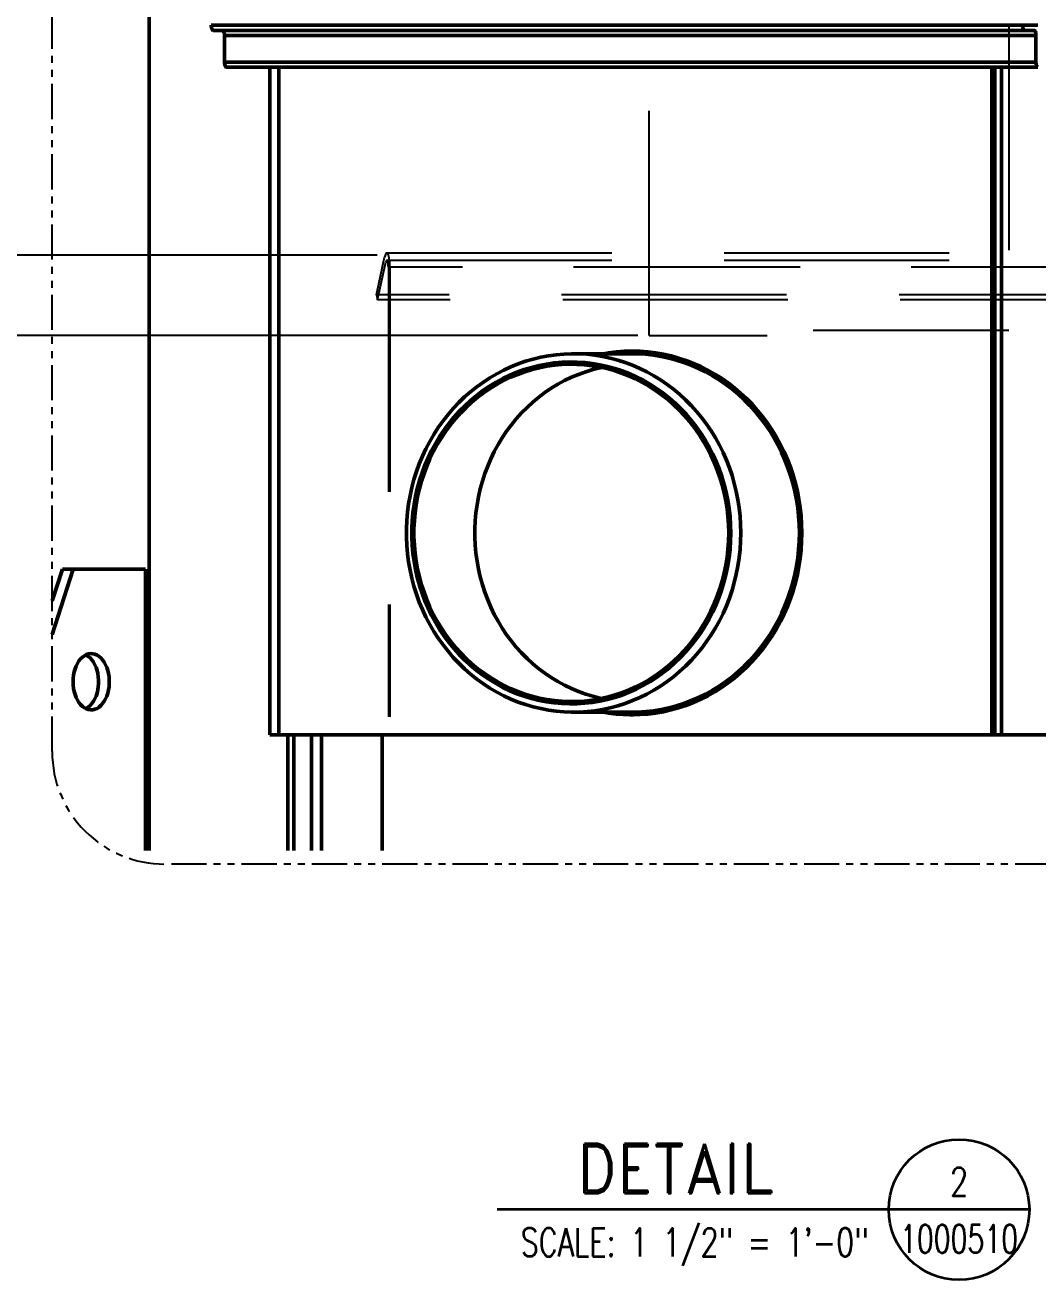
# Model space of a CAD drawing. Header units: inches. Extents: x 0 to 1408, y 0 to 1088.
# Drawn here: x 141.3 to 285.4, y 187.2 to 365.7 of the extents above; entities that cross this region are included whole.
import ezdxf
from ezdxf.enums import TextEntityAlignment as Align

# ---------------------------------------------------------------- set-up
doc = ezdxf.new("R2010")
doc.units = ezdxf.units.IN
doc.header["$LTSCALE"] = 32
doc.header["$MEASUREMENT"] = 0
for name, pattern in [('CENTER2', [1.125, 0.75, -0.125, 0.125, -0.125]), ('HIDDEN', [0.375, 0.25, -0.125]), ('PHANTOM2', [1.25, 0.625, -0.125, 0.125, -0.125, 0.125, -0.125])]:
    doc.linetypes.add(name, pattern=pattern)
for name, color, linetype, lineweight in [('AM_0', 7, 'Continuous', 50), ('AM_3', 6, 'HIDDEN', 25), ('AM_6', 140, 'Continuous', 35), ('Equipment-AM_0', 7, 'Continuous', 50), ('Equipment-AM_5', 92, 'Continuous', 25), ('Layout-AM_11', 92, 'PHANTOM2', 25)]:
    doc.layers.add(name, color=color, linetype=linetype, lineweight=lineweight)
doc.styles.add('ROMAND', font='romand')
doc.styles.add('simplex', font='simplex.shx', dxfattribs={"width": 0.75})
doc.styles.get("Standard").update_dxf_attribs({"font": 'ROMANS.SHX', "width": 0.7})
doc.dimstyles.new('VALMET_ANSI$0', dxfattribs={"dimscale": 48, "dimtxt": 0.12, "dimasz": 0.12, "dimexe": 0.1, "dimexo": 0.05, "dimgap": 0.06, "dimtad": 1, "dimtoh": 1, "dimdec": 5, "dimzin": 7, "dimdsep": 46, "dimlunit": 4, "dimtxsty": 'Standard', "dimcen": 0, "dimclrd": 256, "dimclre": 256, "dimclrt": 140, "dimadec": 0, "dimazin": 2, "dimtp": 0.1, "dimtm": 0.1, "dimtfac": 0.71, "dimtdec": 5, "dimtofl": 0, "dimtmove": 0, "dimatfit": 3, "dimfxl": 1, "dimfrac": 2, "dimtolj": 1, "dimtzin": 7, "dimlwd": -1, "dimlwe": -1, "dimarcsym": 1})

# ---------------------------------------------------------------- blocks, each defined once
blk = doc.blocks.new('Detail')
at = {"layer": 'AM_6'}
blk.add_line((2.3648, 0.3125), (0, 0.3125), dxfattribs=at)
blk.add_circle((2.0523, 0.3125), 0.3125, dxfattribs=at)
at = {"layer": 'AM_6', "style": 'ROMAND', "width": 0.902256}
blk.add_text('DETAIL', height=0.21875, dxfattribs=at).set_placement((0.7895, 0.3856), align=Align.CENTER)
at = {"layer": 'AM_6', "style": 'simplex', "width": 0.75}
for tag, p in [('X', (2.0523, 0.3742)), ('SCALE:X"=1\'-0"', (0.877, 0.1048)), ('XXXXXX', (2.0522, 0.1204))]:
    blk.add_attdef(tag, text='', height=0.125, dxfattribs=at).set_placement(p, align=Align.CENTER)
blk = doc.blocks.new('*D17')
at = {"layer": 'Defpoints', "color": 0, "transparency": 16777216}
for p in [(54.86, 332.98), (193.01, 332.98), (230.1, 321.54)]:
    blk.add_point(p, dxfattribs=at)
at = {"layer": 'Equipment-AM_5', "linetype": 'ByBlock', "transparency": 16777216}
for p, q in [((54.86, 336.82), (54.86, 346.16)), ((54.86, 346.16), (137.93, 346.16)), ((191.41, 332.98), (51.66, 332.98)), ((228.5, 321.54), (51.66, 321.54)), ((54.86, 317.7), (54.86, 313.86))]:
    blk.add_line(p, q, dxfattribs=at)
at = {"layer": 'Equipment-AM_5', "transparency": 16777216}
for points in [[(54.22, 336.82), (55.5, 336.82), (54.86, 332.98)], [(54.22, 317.7), (55.5, 317.7), (54.86, 321.54)]]:
    blk.add_solid(points, dxfattribs=at)
at = {"layer": 'Equipment-AM_5', "color": 140, "transparency": 16777216, "insert": (97.36, 351.01), "char_height": 3.84, "attachment_point": 5}
blk.add_mtext('\\A1;MIN 2 1/2" FROM TOP OF WEAR WALL', dxfattribs=at)
blk = doc.blocks.new('A$Cd7a11768')
at = {"layer": 'AM_3'}
for p, q in [((9.656, 25.25), (9.656, 14.394)), ((22.442, 14.206), (22.442, 25.062)), ((31.772, 17.144), (5.186, 17.144)), ((5.263, 16.997), (5.557, 15.656)), ((32.144, 15.656), (31.85, 16.997)), ((5.076, 16.644), (31.663, 16.644)), ((5.131, 16.644), (5.076, 16.644)), ((5.076, 0.644), (5.076, 16.644)), ((5.131, 16.644), (31.717, 16.644)), ((5.131, 0.644), (5.131, 16.644)), ((31.772, 16.894), (5.186, 16.894)), ((5.224, 16.82), (5.518, 15.479)), ((31.717, 16.644), (31.663, 16.644)), ((31.663, 16.644), (31.663, 0.644)), ((31.717, 16.644), (31.717, 0.644)), ((32.105, 15.479), (31.811, 16.82)), ((5.557, 15.656), (5.518, 15.479)), ((5.557, 15.656), (32.144, 15.656)), ((32.144, 15.656), (32.105, 15.479)), ((5.518, 15.479), (32.105, 15.479)), ((16.616, 14.394), (9.656, 14.394)), ((22.442, 14.206), (18.245, 14.206))]:
    blk.add_line(p, q, dxfattribs=at)
at = {"layer": 'AM_3', "flags": 128}
for points in [[(5.263, 16.997), (5.249, 17.051), (5.233, 17.094), (5.216, 17.124), (5.198, 17.141), (5.179, 17.143), (5.161, 17.131), (5.144, 17.106), (5.127, 17.067), (5.112, 17.017), (5.1, 16.955), (5.09, 16.886), (5.082, 16.809), (5.077, 16.727), (5.076, 16.644)], [(31.663, 16.644), (31.664, 16.727), (31.669, 16.809), (31.676, 16.886), (31.687, 16.955), (31.699, 17.017), (31.714, 17.067), (31.73, 17.106), (31.748, 17.131), (31.766, 17.143), (31.785, 17.141), (31.803, 17.124), (31.82, 17.094), (31.836, 17.051), (31.85, 16.997)], [(5.224, 16.82), (5.214, 16.857), (5.202, 16.881), (5.19, 16.893), (5.177, 16.891), (5.165, 16.875), (5.153, 16.846), (5.144, 16.806), (5.137, 16.757), (5.132, 16.702), (5.131, 16.644)], [(31.717, 16.644), (31.719, 16.702), (31.723, 16.757), (31.731, 16.806), (31.74, 16.846), (31.751, 16.875), (31.764, 16.891), (31.777, 16.893), (31.789, 16.881), (31.801, 16.857), (31.811, 16.82)]]:
    blk.add_lwpolyline(points, dxfattribs=at)

msp = doc.modelspace()

# ---------------------------------------------------------------- linework, layer by layer
at = {"layer": 'AM_0'}
for p, q in [((158.980574, 248.289967), (158.980574, 783.552824)), ((167.796974, 365.714364), (167.796974, 365.715164)), ((283.217803, 365.715164), (167.796974, 365.715164)), ((283.217803, 365.714364), (167.796974, 365.714364)), ((283.488016, 364.965164), (168.067188, 364.965164)), ((285.111319, 364.215164), (169.690491, 364.215164)), ((169.690491, 360.464364), (169.690491, 364.215164)), ((188.151118, 365.715164), (193.980453, 365.715164)), ((194.679973, 365.715164), (200.509308, 365.715164)), ((250.17524, 365.715164), (256.004575, 365.715164)), ((256.704095, 365.715164), (262.53343, 365.715164)), ((283.217803, 365.715164), (283.217803, 365.714364)), ((285.381822, 365.715164), (283.217803, 365.715164)), ((283.488016, 364.965164), (284.840817, 364.965164)), ((285.111319, 364.215164), (285.111319, 360.464364)), ((285.111319, 360.464364), (169.690491, 360.464364)), ((285.381533, 359.715164), (169.960705, 359.715164)), ((176.143881, 359.715164), (176.143881, 264.715164)), ((177.422542, 359.715164), (177.422542, 264.715164)), ((278.852967, 359.715164), (278.852967, 264.715164)), ((279.213636, 359.715164), (279.213636, 264.715164)), ((279.25872, 359.715164), (279.25872, 264.715164)), ((280.191414, 359.715164), (280.191414, 264.715164)), ((285.381533, 359.715164), (285.381822, 359.715164)), ((279.25872, 333.289967), (279.213636, 333.289967)), ((279.213636, 332.704181), (279.25872, 332.704181)), ((279.213636, 327.34022), (279.25872, 327.34022)), ((279.213636, 326.633113), (279.25872, 326.633113)), ((227.671407, 318.960816), (219.34046, 318.960816)), ((145.16984, 279.031471), (148.151446, 288.289967)), ((145.16984, 283.782172), (146.62153, 288.289967)), ((146.62153, 288.289967), (148.151446, 288.289967)), ((148.151446, 288.289967), (158.456729, 288.289967)), ((158.456729, 288.289967), (158.456729, 248.289967)), ((219.34046, 267.960816), (227.671407, 267.960816)), ((279.213636, 267.289967), (279.25872, 267.289967)), ((279.213636, 266.289967), (279.25872, 266.289967)), ((176.143881, 264.715164), (177.422542, 264.715164)), ((177.422542, 264.715164), (278.852967, 264.715164)), ((178.705756, 248.289967), (178.705756, 264.715164)), ((179.543177, 248.289967), (179.543177, 264.715164)), ((182.082822, 248.289967), (182.082822, 264.715164)), ((183.47555, 248.289967), (183.47555, 264.715164)), ((192.09303, 248.289967), (192.09303, 264.715164)), ((279.213636, 264.715164), (278.852967, 264.715164)), ((279.25872, 264.715164), (279.213636, 264.715164)), ((280.191414, 264.715164), (279.25872, 264.715164)), ((296.228164, 264.715164), (280.191414, 264.715164))]:
    msp.add_line(p, q, dxfattribs=at)
at = {"layer": 'AM_0', "flags": 128}
for points in [[(168.067188, 364.965164), (168.014472, 364.97956), (167.963782, 365.022193), (167.917065, 365.091427), (167.876118, 365.184599), (167.842514, 365.298131), (167.817543, 365.427657), (167.802166, 365.568202), (167.796974, 365.714364)], [(169.690491, 364.215164), (169.685293, 364.361482), (169.6699, 364.502176), (169.644903, 364.631842), (169.611263, 364.745494), (169.570272, 364.838766), (169.523505, 364.908074), (169.472761, 364.950753), (169.419988, 364.965164)], [(283.217803, 365.714364), (283.222995, 365.568202), (283.238371, 365.427657), (283.263342, 365.298131), (283.296946, 365.184599), (283.337894, 365.091427), (283.38461, 365.022193), (283.4353, 364.97956), (283.488016, 364.965164)], [(284.840817, 364.965164), (284.893589, 364.950753), (284.944334, 364.908074), (284.9911, 364.838766), (285.032091, 364.745494), (285.065731, 364.631842), (285.090728, 364.502176), (285.106122, 364.361482), (285.111319, 364.215164)], [(169.960705, 359.715164), (169.907989, 359.72956), (169.857298, 359.772193), (169.810582, 359.841427), (169.769635, 359.934599), (169.73603, 360.048131), (169.71106, 360.177657), (169.695683, 360.318202), (169.690491, 360.464364)], [(285.111319, 360.464364), (285.116511, 360.318202), (285.131888, 360.177657), (285.156858, 360.048131), (285.190463, 359.934599), (285.23141, 359.841427), (285.278127, 359.772193), (285.328817, 359.72956), (285.381533, 359.715164)], [(243.124146, 293.460816), (243.098391, 292.27442), (243.021182, 291.090594), (242.892685, 289.911902), (242.71318, 288.740895), (242.483054, 287.580111), (242.202807, 286.432063), (241.873045, 285.299238), (241.494482, 284.184089), (241.067939, 283.089031), (240.594338, 282.016437), (240.074707, 280.968628), (239.51017, 279.947875), (238.90195, 278.956387), (238.251364, 277.996313), (237.559821, 277.069732), (236.828819, 276.17865), (236.059941, 275.324997), (235.254853, 274.510623), (234.415297, 273.73729), (233.543093, 273.006674), (232.640129, 272.320358), (231.708361, 271.679826), (230.749806, 271.086468), (229.766542, 270.541568), (228.760697, 270.046305), (227.73445, 269.601753), (226.690024, 269.208875), (225.629679, 268.86852), (224.555714, 268.581428), (223.470454, 268.348218), (222.376249, 268.169397), (221.27547, 268.045351), (220.170499, 267.97635), (219.063731, 267.962542), (217.957562, 268.003958), (216.854388, 268.100507), (215.756599, 268.251982), (214.666571, 268.458053), (213.586666, 268.718275), (212.519222, 269.032083), (211.466552, 269.398799), (210.430935, 269.817627), (209.414614, 270.287662), (208.41979, 270.807884), (207.448618, 271.377168), (206.5032, 271.99428), (205.585586, 272.657883), (204.697761, 273.366542), (203.84165, 274.118719), (203.019105, 274.912788), (202.231909, 275.747027), (201.481766, 276.619631), (200.770301, 277.528709), (200.099054, 278.472292), (199.469481, 279.448337), (198.882943, 280.45473), (198.340712, 281.489291), (197.843962, 282.54978), (197.393768, 283.633899), (196.991106, 284.739302), (196.636848, 285.863594), (196.331761, 287.004339), (196.076505, 288.159068), (195.871634, 289.325279), (195.717591, 290.500446), (195.61471, 291.682026), (195.563214, 292.867457), (195.563214, 294.054174), (195.61471, 295.239606), (195.717591, 296.421185), (195.871634, 297.596353), (196.076505, 298.762564), (196.331761, 299.917293), (196.636848, 301.058038), (196.991106, 302.182329), (197.393768, 303.287732), (197.843962, 304.371852), (198.340712, 305.432341), (198.882943, 306.466902), (199.469481, 307.473295), (200.099054, 308.44934), (200.770301, 309.392923), (201.481766, 310.302001), (202.231909, 311.174604), (203.019105, 312.008844), (203.84165, 312.802912), (204.697761, 313.55509), (205.585586, 314.263748), (206.5032, 314.927352), (207.448618, 315.544464), (208.41979, 316.113747), (209.414614, 316.63397), (210.430935, 317.104004), (211.466552, 317.522833), (212.519222, 317.889548), (213.586666, 318.203357), (214.666571, 318.463578), (215.756599, 318.66965), (216.854388, 318.821124), (217.957562, 318.917674), (219.063731, 318.95909), (220.170499, 318.945282), (221.27547, 318.87628), (222.376249, 318.752235), (223.470454, 318.573413), (224.555714, 318.340204), (225.629679, 318.053111), (226.690024, 317.712757), (227.73445, 317.319878), (228.760697, 316.875326), (229.766542, 316.380064), (230.749806, 315.835163), (231.708361, 315.241805), (232.640129, 314.601274), (233.543093, 313.914957), (234.415297, 313.184341), (235.254853, 312.411009), (236.059941, 311.596634), (236.828819, 310.742982), (237.559821, 309.8519), (238.251364, 308.925318), (238.90195, 307.965244), (239.51017, 306.973757), (240.074707, 305.953004), (240.594338, 304.905195), (241.067939, 303.8326), (241.494482, 302.737542), (241.873045, 301.622393), (242.202807, 300.489568), (242.483054, 299.34152), (242.71318, 298.180736), (242.892685, 297.00973), (243.021182, 295.831037), (243.098391, 294.647211), (243.124146, 293.460816)], [(251.805786, 293.460816), (251.780034, 294.655859), (251.702833, 295.848352), (251.574348, 297.03575), (251.394852, 298.215518), (251.16473, 299.38514), (250.884472, 300.542119), (250.554675, 301.683987), (250.176045, 302.808305), (249.749389, 303.912676), (249.275617, 304.994741), (248.755741, 306.052193), (248.19087, 307.082774), (247.582209, 308.084286), (246.931057, 309.05459), (246.238805, 309.991616), (245.506928, 310.893364), (244.73699, 311.757911), (243.930633, 312.58341), (243.089578, 313.368102), (242.21562, 314.11031), (241.310624, 314.80845), (240.376521, 315.461034), (239.415304, 316.066669), (238.429026, 316.624061), (237.41979, 317.132022), (236.389751, 317.589467), (235.341106, 317.995421), (234.276094, 318.349016), (233.196987, 318.649499), (232.106088, 318.896228), (231.005725, 319.088676), (229.898247, 319.226433), (228.786016, 319.309205), (227.671407, 319.336816), (226.556798, 319.309205), (225.444568, 319.226433), (224.33709, 319.088676), (223.572076, 318.960816)], [(251.455093, 293.460816), (251.429338, 294.647211), (251.352129, 295.831037), (251.223632, 297.00973), (251.044127, 298.180736), (250.814001, 299.34152), (250.533754, 300.489568), (250.203991, 301.622393), (249.825429, 302.737542), (249.398886, 303.8326), (248.925285, 304.905195), (248.405654, 305.953004), (247.841117, 306.973757), (247.232897, 307.965244), (246.582311, 308.925318), (245.890768, 309.8519), (245.159766, 310.742982), (244.390888, 311.596634), (243.5858, 312.411009), (242.746244, 313.184341), (241.87404, 313.914957), (240.971076, 314.601274), (240.039308, 315.241805), (239.080753, 315.835163), (238.097489, 316.380064), (237.091644, 316.875326), (236.065397, 317.319878), (235.02097, 317.712757), (233.960626, 318.053111), (232.886661, 318.340204), (231.801401, 318.573413), (230.707196, 318.752235), (229.606417, 318.87628), (228.501446, 318.945282), (227.671407, 318.960816)], [(241.703286, 293.460816), (241.677195, 294.627084), (241.59898, 295.79067), (241.468823, 296.948896), (241.287021, 298.099101), (241.053994, 299.238637), (240.770278, 300.364884), (240.436524, 301.475251), (240.053501, 302.567185), (239.622089, 303.638174), (239.143281, 304.685754), (238.618179, 305.707517), (238.047989, 306.701112), (237.434023, 307.664254), (236.777694, 308.594728), (236.080511, 309.490393), (235.344077, 310.34919), (234.570087, 311.169143), (233.76032, 311.948366), (232.916639, 312.685067), (232.040985, 313.377552), (231.135372, 314.024227), (230.201882, 314.623606), (229.242662, 315.17431), (228.25992, 315.675073), (227.255914, 316.124741), (226.232955, 316.522282), (225.193395, 316.866781), (224.139626, 317.157446), (223.07407, 317.393607), (221.999179, 317.574722), (220.917425, 317.700375), (219.831297, 317.770276), (218.743291, 317.784264), (217.655911, 317.742307), (216.571658, 317.644503), (215.493026, 317.491075), (214.422495, 317.282376), (213.362527, 317.018888), (212.315562, 316.701215), (211.284006, 316.330088), (210.270232, 315.906361), (209.276572, 315.431009), (208.305312, 314.905125), (207.358685, 314.329918), (206.438869, 313.706711), (205.547979, 313.036938), (204.688064, 312.32214), (203.861102, 311.56396), (203.068996, 310.764142), (202.313567, 309.924526), (201.596552, 309.047042), (200.919601, 308.13371), (200.284271, 307.18663), (199.692023, 306.20798), (199.14422, 305.200011), (198.64212, 304.165042), (198.186879, 303.105452), (197.779545, 302.02368), (197.421053, 300.922213), (197.112229, 299.803584), (196.853783, 298.670367), (196.646309, 297.525167), (196.490285, 296.37062), (196.386069, 295.20938), (196.333901, 294.044118), (196.333901, 292.877514), (196.386069, 291.712252), (196.490285, 290.551012), (196.646309, 289.396464), (196.853783, 288.251265), (197.112229, 287.118047), (197.421053, 285.999419), (197.779545, 284.897951), (198.186879, 283.816179), (198.64212, 282.75659), (199.14422, 281.72162), (199.692023, 280.713651), (200.284271, 279.735001), (200.919601, 278.787921), (201.596552, 277.874589), (202.313567, 276.997106), (203.068996, 276.15749), (203.861102, 275.357672), (204.688064, 274.599492), (205.547979, 273.884693), (206.438869, 273.21492), (207.358685, 272.591714), (208.305312, 272.016507), (209.276572, 271.490623), (210.270232, 271.01527), (211.284006, 270.591544), (212.315562, 270.220417), (213.362527, 269.902744), (214.422495, 269.639255), (215.493026, 269.430557), (216.571658, 269.277129), (217.655911, 269.179324), (218.743291, 269.137368), (219.831297, 269.151356), (220.917425, 269.221257), (221.999179, 269.346909), (223.07407, 269.528024), (224.139626, 269.764186), (225.193395, 270.05485), (226.232955, 270.399349), (227.255914, 270.79689), (228.25992, 271.246559), (229.242662, 271.747321), (230.201882, 272.298025), (231.135372, 272.897404), (232.040985, 273.54408), (232.916639, 274.236565), (233.76032, 274.973266), (234.570087, 275.752489), (235.344077, 276.572442), (236.080511, 277.431238), (236.777694, 278.326903), (237.434023, 279.257377), (238.047989, 280.220519), (238.618179, 281.214114), (239.143281, 282.235877), (239.622089, 283.283458), (240.053501, 284.354447), (240.436524, 285.446381), (240.770278, 286.556748), (241.053994, 287.682995), (241.287021, 288.822531), (241.468823, 289.972735), (241.59898, 291.130962), (241.677195, 292.294548), (241.703286, 293.460816)], [(241.399977, 293.460816), (241.374234, 294.611492), (241.297066, 295.759522), (241.168648, 296.902265), (240.989277, 298.037093), (240.759365, 299.161395), (240.479442, 300.272585), (240.15015, 301.368108), (239.772247, 302.445444), (239.346603, 303.502115), (238.874196, 304.535691), (238.356114, 305.543794), (237.793546, 306.524106), (237.187789, 307.474372), (236.540234, 308.392407), (235.852371, 309.276098), (235.125783, 310.123414), (234.36214, 310.932405), (233.563198, 311.701211), (232.730797, 312.428063), (231.866849, 313.11129), (230.973342, 313.749321), (230.052332, 314.340687), (229.105936, 314.884029), (228.136331, 315.378096), (227.145748, 315.821754), (226.136465, 316.21398), (225.110802, 316.553873), (224.07112, 316.840652), (223.01981, 317.073656), (221.959289, 317.25235), (220.891997, 317.376323), (219.820388, 317.445289), (218.746928, 317.45909), (217.674085, 317.417695), (216.604327, 317.321198), (215.540115, 317.169821), (214.483895, 316.963912), (213.438098, 316.703946), (212.405129, 316.39052), (211.387364, 316.024355), (210.387143, 315.606293), (209.406767, 315.137295), (208.448491, 314.618441), (207.514519, 314.050924), (206.607, 313.436049), (205.72802, 312.77523), (204.879601, 312.069988), (204.063695, 311.321944), (203.282178, 310.532818), (202.536848, 309.704427), (201.829419, 308.838674), (201.161518, 307.937552), (200.534682, 307.003134), (199.950351, 306.037567), (199.409871, 305.043073), (198.914484, 304.02194), (198.465329, 302.976516), (198.06344, 301.909205), (197.709741, 300.822463), (197.405046, 299.718789), (197.150055, 298.600722), (196.945355, 297.470832), (196.791416, 296.331719), (196.688593, 295.186003), (196.637123, 294.03632), (196.637123, 292.885312), (196.688593, 291.735628), (196.791416, 290.589912), (196.945355, 289.450799), (197.150055, 288.32091), (197.405046, 287.202842), (197.709741, 286.099168), (198.06344, 285.012426), (198.465329, 283.945115), (198.914484, 282.899691), (199.409871, 281.878558), (199.950351, 280.884065), (200.534682, 279.918498), (201.161518, 278.984079), (201.829419, 278.082957), (202.536848, 277.217205), (203.282178, 276.388813), (204.063695, 275.599688), (204.879601, 274.851644), (205.72802, 274.146401), (206.607, 273.485582), (207.514519, 272.870707), (208.448491, 272.30319), (209.406767, 271.784336), (210.387143, 271.315339), (211.387364, 270.897277), (212.405129, 270.531111), (213.438098, 270.217685), (214.483895, 269.957719), (215.540115, 269.751811), (216.604327, 269.600434), (217.674085, 269.503937), (218.746928, 269.462541), (219.820388, 269.476342), (220.891997, 269.545309), (221.959289, 269.669281), (223.01981, 269.847975), (224.07112, 270.080979), (225.110802, 270.367758), (226.136465, 270.707651), (227.145748, 271.099878), (228.136331, 271.543535), (229.105936, 272.037603), (230.052332, 272.580945), (230.973342, 273.172311), (231.866849, 273.810341), (232.730797, 274.493568), (233.563198, 275.220421), (234.36214, 275.989227), (235.125783, 276.798218), (235.852371, 277.645533), (236.540234, 278.529225), (237.187789, 279.447259), (237.793546, 280.397525), (238.356114, 281.377837), (238.874196, 282.38594), (239.346603, 283.419516), (239.772247, 284.476187), (240.15015, 285.553523), (240.479442, 286.649046), (240.759365, 287.760237), (240.989277, 288.884539), (241.168648, 290.019366), (241.297066, 291.162109), (241.374234, 292.310139), (241.399977, 293.460816)], [(223.34337, 317.007939), (223.139971, 316.963912), (222.094174, 316.703946), (221.061205, 316.39052), (220.043439, 316.024355), (219.043218, 315.606293), (218.062843, 315.137295), (217.104567, 314.618441), (216.170595, 314.050924), (215.263075, 313.436049), (214.384096, 312.77523), (213.535677, 312.069988), (212.719771, 311.321944), (211.938254, 310.532818), (211.192924, 309.704427), (210.485495, 308.838674), (209.817594, 307.937552), (209.190757, 307.003134), (208.606427, 306.037567), (208.065947, 305.043073), (207.570559, 304.02194), (207.121405, 302.976516), (206.719516, 301.909205), (206.365817, 300.822463), (206.061122, 299.718789), (205.806131, 298.600722), (205.60143, 297.470832), (205.447492, 296.331719), (205.344669, 295.186003), (205.293198, 294.03632), (205.293198, 292.885312), (205.344669, 291.735628), (205.447492, 290.589912), (205.60143, 289.450799), (205.806131, 288.32091), (206.061122, 287.202842), (206.365817, 286.099168), (206.719516, 285.012426), (207.121405, 283.945115), (207.570559, 282.899691), (208.065947, 281.878558), (208.606427, 280.884065), (209.190757, 279.918498), (209.817594, 278.984079), (210.485495, 278.082957), (211.192924, 277.217205), (211.938254, 276.388813), (212.719771, 275.599688), (213.535677, 274.851644), (214.384096, 274.146401), (215.263075, 273.485582), (216.170595, 272.870707), (217.104567, 272.30319), (218.062843, 271.784336), (219.043218, 271.315339), (220.043439, 270.897277), (221.061205, 270.531111), (222.094174, 270.217685), (223.139971, 269.957719), (223.34337, 269.913692)], [(223.572076, 267.960816), (224.33709, 267.832955), (225.444568, 267.695198), (226.556798, 267.612426), (227.671407, 267.584816), (228.786016, 267.612426), (229.898247, 267.695198), (231.005725, 267.832955), (232.106088, 268.025404), (233.196987, 268.272133), (234.276094, 268.572615), (235.341106, 268.926211), (236.389751, 269.332164), (237.41979, 269.78961), (238.429026, 270.29757), (239.415304, 270.854963), (240.376521, 271.460597), (241.310624, 272.113181), (242.21562, 272.811322), (243.089578, 273.55353), (243.930633, 274.338221), (244.73699, 275.163721), (245.506928, 276.028267), (246.238805, 276.930016), (246.931057, 277.867042), (247.582209, 278.837346), (248.19087, 279.838857), (248.755741, 280.869438), (249.275617, 281.92689), (249.749389, 283.008956), (250.176045, 284.113326), (250.554675, 285.237645), (250.884472, 286.379512), (251.16473, 287.536491), (251.394852, 288.706113), (251.574348, 289.885882), (251.702833, 291.07328), (251.780034, 292.265773), (251.805786, 293.460816)], [(227.671407, 267.960816), (228.501446, 267.97635), (229.606417, 268.045351), (230.707196, 268.169397), (231.801401, 268.348218), (232.886661, 268.581428), (233.960626, 268.86852), (235.02097, 269.208875), (236.065397, 269.601753), (237.091644, 270.046305), (238.097489, 270.541568), (239.080753, 271.086468), (240.039308, 271.679826), (240.971076, 272.320358), (241.87404, 273.006674), (242.746244, 273.73729), (243.5858, 274.510623), (244.390888, 275.324997), (245.159766, 276.17865), (245.890768, 277.069732), (246.582311, 277.996313), (247.232897, 278.956387), (247.841117, 279.947875), (248.405654, 280.968628), (248.925285, 282.016437), (249.398886, 283.089031), (249.825429, 284.184089), (250.203991, 285.299238), (250.533754, 286.432063), (250.814001, 287.580111), (251.044127, 288.740895), (251.223632, 289.911902), (251.352129, 291.090594), (251.429338, 292.27442), (251.455093, 293.460816)], [(148.151446, 272.289967), (148.169529, 272.76306), (148.223524, 273.229511), (148.312673, 273.682774), (148.435725, 274.116484), (148.590952, 274.524554), (148.776175, 274.901256), (148.988794, 275.2413), (149.225825, 275.539915), (149.483939, 275.792907), (149.759515, 275.996725), (150.048682, 276.148509), (150.347382, 276.246128), (150.651422, 276.28821), (150.956534, 276.274166), (151.258434, 276.204193), (151.552885, 276.079272), (151.835753, 275.901158), (152.103067, 275.672351), (152.351075, 275.396062), (152.576296, 275.076171), (152.775567, 274.717168), (152.946091, 274.324092), (153.085475, 273.902461), (153.191763, 273.458194), (153.26346, 272.997528), (153.299563, 272.52693), (153.299563, 272.053005), (153.26346, 271.582406), (153.191763, 271.12174), (153.085475, 270.677473), (152.946091, 270.255843), (152.775567, 269.862766), (152.576296, 269.503763), (152.351075, 269.183872), (152.103067, 268.907583), (151.835753, 268.678776), (151.552885, 268.500662), (151.258434, 268.375741), (150.956534, 268.305768), (150.651422, 268.291724), (150.347382, 268.333806), (150.048682, 268.431425), (149.759515, 268.583209), (149.483939, 268.787027), (149.225825, 269.04002), (148.988794, 269.338634), (148.776175, 269.678679), (148.590952, 270.05538), (148.435725, 270.46345), (148.312673, 270.897161), (148.223524, 271.350423), (148.169529, 271.816874), (148.151446, 272.289967)], [(149.962809, 276.109578), (150.022969, 276.079272), (150.305837, 275.901158), (150.573151, 275.672351), (150.821159, 275.396062), (151.04638, 275.076171), (151.245651, 274.717168), (151.416175, 274.324092), (151.555559, 273.902461), (151.661847, 273.458194), (151.733544, 272.997528), (151.769647, 272.52693), (151.769647, 272.053005), (151.733544, 271.582406), (151.661847, 271.12174), (151.555559, 270.677473), (151.416175, 270.255843), (151.245651, 269.862766), (151.04638, 269.503763), (150.821159, 269.183872), (150.573151, 268.907583), (150.305837, 268.678776), (150.022969, 268.500662), (149.962809, 268.470356)]]:
    msp.add_lwpolyline(points, dxfattribs=at)
at = {"layer": 'AM_0'}
for centre, start, end in [((228.034291, 296.779211), 90.46367513, 100.47609523), ((228.034291, 290.142421), 259.52390477, 269.53632487)]:
    msp.add_arc(centre, 22.557621, start, end, dxfattribs=at)
at = {"layer": 'Layout-AM_11', "ltscale": 0.25}
msp.add_lwpolyline([(170.265677, 785.927135), (368.645338, 785.927135, -0.3750406045), (393.126435, 764.522148), (393.126435, 262.344537, -0.4142135624), (377.126435, 246.344537), (161.16984, 246.344537, -0.4142135624), (145.16984, 262.344537), (145.16984, 764.522148, -0.3853656708)], format="xyb", close=True, dxfattribs=at)

# ---------------------------------------------------------------- block references
at = {"layer": 'Equipment-AM_0', "xscale": -4, "yscale": 4, "zscale": 4}
msp.add_blockref('A$Cd7a11768', (319.865094, 264.715164), dxfattribs=at)
at = {"layer": 'Equipment-AM_0', "linetype": 'CENTER2'}
ref = msp.add_blockref('Detail', (208.491626, 187.182544), dxfattribs=dict(at, xscale=32, yscale=32, zscale=32))
ref.add_attrib('SCALE:X"=1\'-0"', 'SCALE: 1 1/2" = 1\'-0"', dxfattribs={"layer": 'AM_6', "height": 4, "style": 'simplex', "width": 0.75}).set_placement((236.556325, 190.535595), align=Align.CENTER)
ref.add_attrib('X', '2', dxfattribs={"layer": 'AM_6', "height": 4, "style": 'simplex', "width": 0.75}).set_placement((274.164691, 199.158402), align=Align.CENTER)
ref.add_attrib('XXXXXX', '1000510', dxfattribs={"layer": 'AM_6', "height": 4, "style": 'simplex', "width": 0.7}).set_placement((274.16343, 191.036094), align=Align.CENTER)

# ---------------------------------------------------------------- dimensions: what is measured, and where the dimension line sits
at = {"layer": 'Equipment-AM_5'}
dim = msp.add_linear_dim(base=(54.861405, 332.983415), p1=(230.09793, 321.540767), p2=(193.009295, 332.983415), angle=90, text='MIN 2 1/2" FROM TOP OF WEAR WALL', dimstyle='VALMET_ANSI$0', override={"dimscale": 32, "dimlfac": 0.25}, dxfattribs=at)
dim.commit()
dim.dimension.update_dxf_attribs({"geometry": '*D17', "text_midpoint": (97.357405, 346.162148), "dimtype": 160})

doc.saveas('drawing.dxf')
